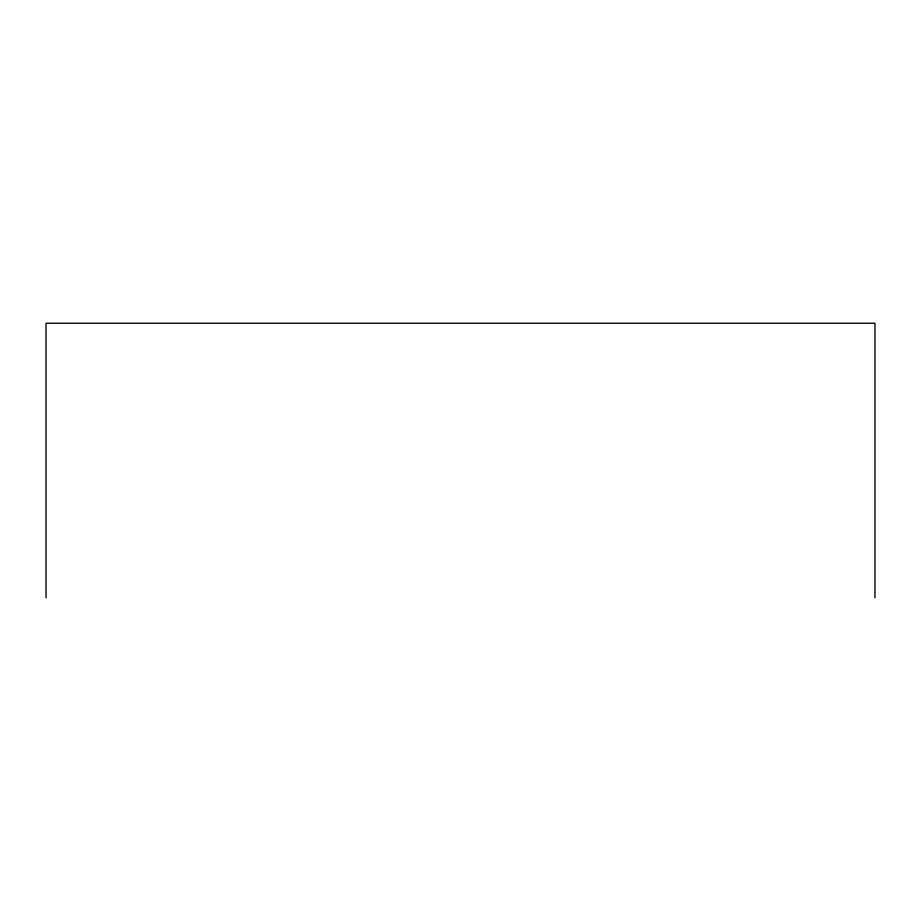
<?xml version="1.0" encoding="UTF-8"?>
<svg xmlns="http://www.w3.org/2000/svg" width="921" height="921" viewBox="0 0 921 921"><rect width="100%" height="100%" fill="white"/><g stroke="black" fill="none" stroke-linecap="round" stroke-linejoin="round"><path stroke-width="1.38" d="M874.95 597.775L874.95 323.225L46.05 323.225L46.05 597.775"/></g></svg>
